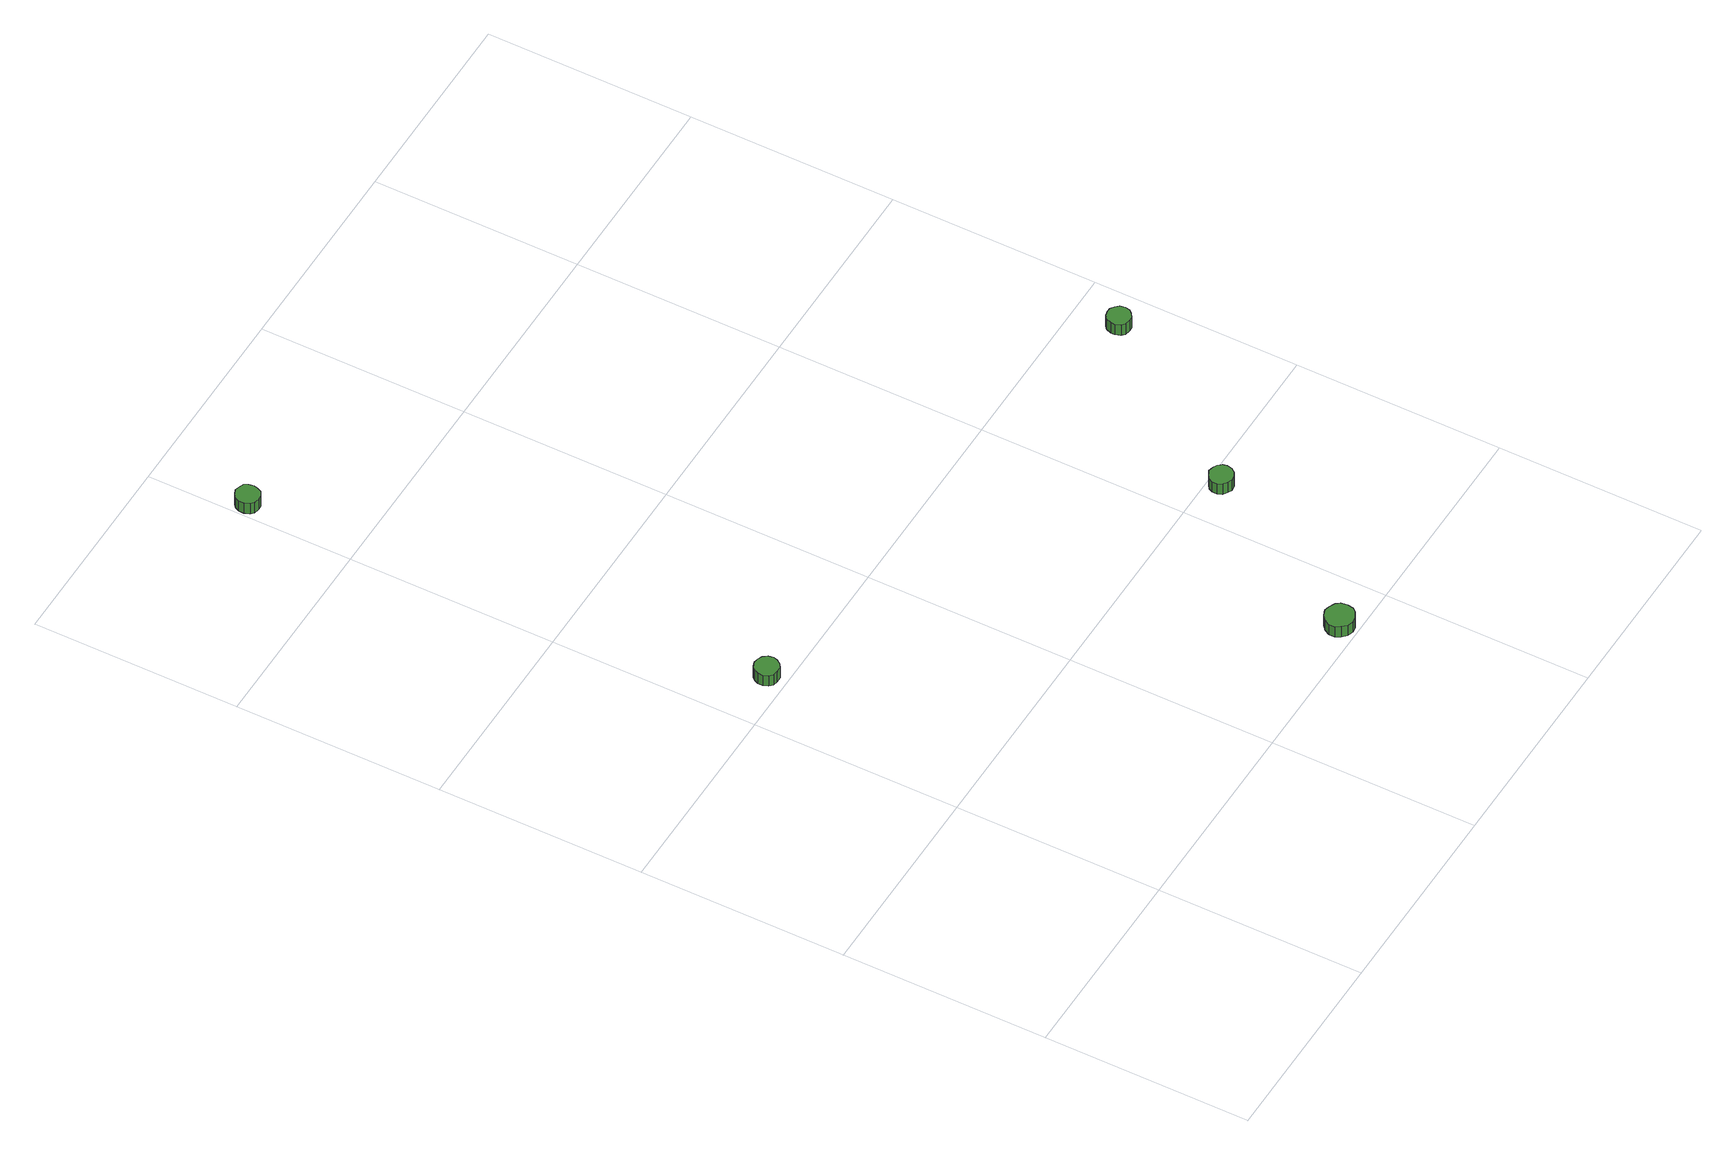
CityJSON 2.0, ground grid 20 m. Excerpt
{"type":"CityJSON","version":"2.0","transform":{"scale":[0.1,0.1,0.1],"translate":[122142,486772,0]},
"CityObjects":{
"tree1":{"type":"SolitaryVegetationObject","attributes":{"function":"something"},"geometry":[{"type":"MultiSurface","lod":"1","boundaries":[[[0,1,2,3,4,5,6,7,8,9,10,11,12,13,14]],[[15,16,17,18,19,20,21,22,23,24,25,26,27,28,29]],[[0,29,28,1]],[[1,28,27,2]],[[2,27,26,3]],[[3,26,25,4]],[[4,25,24,5]],[[5,24,23,6]],[[6,23,22,7]],[[7,22,21,8]],[[8,21,20,9]],[[9,20,19,10]],[[10,19,18,11]],[[11,18,17,12]],[[12,17,16,13]],[[13,16,15,14]],[[14,15,29,0]]]}]},
"tree2":{"type":"SolitaryVegetationObject","attributes":{"function":"something"},"geometry":[{"type":"MultiSurface","lod":"1","boundaries":[[[30,31,32,33,34,35,36,37,38,39,40,41,42,43,44]],[[45,46,47,48,49,50,51,52,53,54,55,56,57,58,59]],[[30,59,58,31]],[[31,58,57,32]],[[32,57,56,33]],[[33,56,55,34]],[[34,55,54,35]],[[35,54,53,36]],[[36,53,52,37]],[[37,52,51,38]],[[38,51,50,39]],[[39,50,49,40]],[[40,49,48,41]],[[41,48,47,42]],[[42,47,46,43]],[[43,46,45,44]],[[44,45,59,30]]]}]},
"tree3":{"type":"SolitaryVegetationObject","attributes":{"function":"something"},"geometry":[{"type":"MultiSurface","lod":"1","boundaries":[[[60,61,62,63,64,65,66,67,68,69,70,71,72,73,74]],[[75,76,77,78,79,80,81,82,83,84,85,86,87,88,89]],[[60,89,88,61]],[[61,88,87,62]],[[62,87,86,63]],[[63,86,85,64]],[[64,85,84,65]],[[65,84,83,66]],[[66,83,82,67]],[[67,82,81,68]],[[68,81,80,69]],[[69,80,79,70]],[[70,79,78,71]],[[71,78,77,72]],[[72,77,76,73]],[[73,76,75,74]],[[74,75,89,60]]]}]},
"tree4":{"type":"SolitaryVegetationObject","attributes":{"function":"something"},"geometry":[{"type":"MultiSurface","lod":"1","boundaries":[[[90,91,92,93,94,95,96,97,98,99,100,101,102,103,104]],[[105,106,107,108,109,110,111,112,113,114,115,116,117,118,119]],[[90,119,118,91]],[[91,118,117,92]],[[92,117,116,93]],[[93,116,115,94]],[[94,115,114,95]],[[95,114,113,96]],[[96,113,112,97]],[[97,112,111,98]],[[98,111,110,99]],[[99,110,109,100]],[[100,109,108,101]],[[101,108,107,102]],[[102,107,106,103]],[[103,106,105,104]],[[104,105,119,90]]]}]},
"tree5":{"type":"SolitaryVegetationObject","attributes":{"function":"something"},"geometry":[{"type":"MultiSurface","lod":"1","boundaries":[[[120,121,122,123,124,125,126,127,128,129,130,131,132,133,134]],[[135,136,137,138,139,140,141,142,143,144,145,146,147,148,149]],[[120,149,148,121]],[[121,148,147,122]],[[122,147,146,123]],[[123,146,145,124]],[[124,145,144,125]],[[125,144,143,126]],[[126,143,142,127]],[[127,142,141,128]],[[128,141,140,129]],[[129,140,139,130]],[[130,139,138,131]],[[131,138,137,132]],[[132,137,136,133]],[[133,136,135,134]],[[134,135,149,120]]]}]}
},
"vertices":[
[64,417,27],[63,422,27],[60,426,27],[56,428,27],[51,429,27],[46,427,27],[43,424,27],[41,420,27],[41,415,27],[43,410,27],[46,407,27],[51,406,27],[56,406,27],[60,409,27],[63,413,27],[63,413,14],[60,409,14],[56,406,14],[51,406,14],[46,407,14],[43,410,14],[41,415,14],[41,420,14],[43,424,14],[46,427,14],[51,429,14],[56,428,14],[60,426,14],[63,422,14],[64,417,14],
[25,909,23],[24,914,23],[22,918,23],[17,920,23],[13,921,23],[8,919,23],[5,916,23],[3,912,23],[3,907,23],[5,902,23],[8,899,23],[13,898,23],[17,898,23],[22,901,23],[24,905,23],[24,905,10],[22,901,10],[17,898,10],[13,898,10],[8,899,10],[5,902,10],[3,907,10],[3,912,10],[5,916,10],[8,919,10],[13,921,10],[17,920,10],[22,918,10],[24,914,10],[25,909,10],
[363,17,24],[362,23,24],[359,27,24],[353,30,24],[348,31,24],[342,29,24],[338,25,24],[335,20,24],[335,14,24],[338,9,24],[342,5,24],[348,3,24],[353,4,24],[359,7,24],[362,11,24],[362,11,11],[359,7,11],[353,4,11],[348,3,11],[342,5,11],[338,9,11],[335,14,11],[335,20,11],[338,25,11],[342,29,11],[348,31,11],[353,30,11],[359,27,11],[362,23,11],[363,17,11],
[456,188,24],[455,192,24],[452,196,24],[448,198,24],[443,199,24],[439,197,24],[435,194,24],[433,190,24],[433,185,24],[435,181,24],[439,178,24],[443,176,24],[448,177,24],[452,179,24],[455,183,24],[455,183,11],[452,179,11],[448,177,11],[443,176,11],[439,178,11],[435,181,11],[433,185,11],[433,190,11],[435,194,11],[439,197,11],[443,199,11],[448,198,11],[452,196,11],[455,192,11],[456,188,11],
[577,357,23],[576,362,23],[573,365,23],[569,368,23],[565,368,23],[560,367,23],[557,364,23],[555,359,23],[555,355,23],[557,350,23],[560,347,23],[565,346,23],[569,346,23],[573,349,23],[576,352,23],[576,352,10],[573,349,10],[569,346,10],[565,346,10],[560,347,10],[557,350,10],[555,355,10],[555,359,10],[557,364,10],[560,367,10],[565,368,10],[569,368,10],[573,365,10],[576,362,10],[577,357,10]
]}
